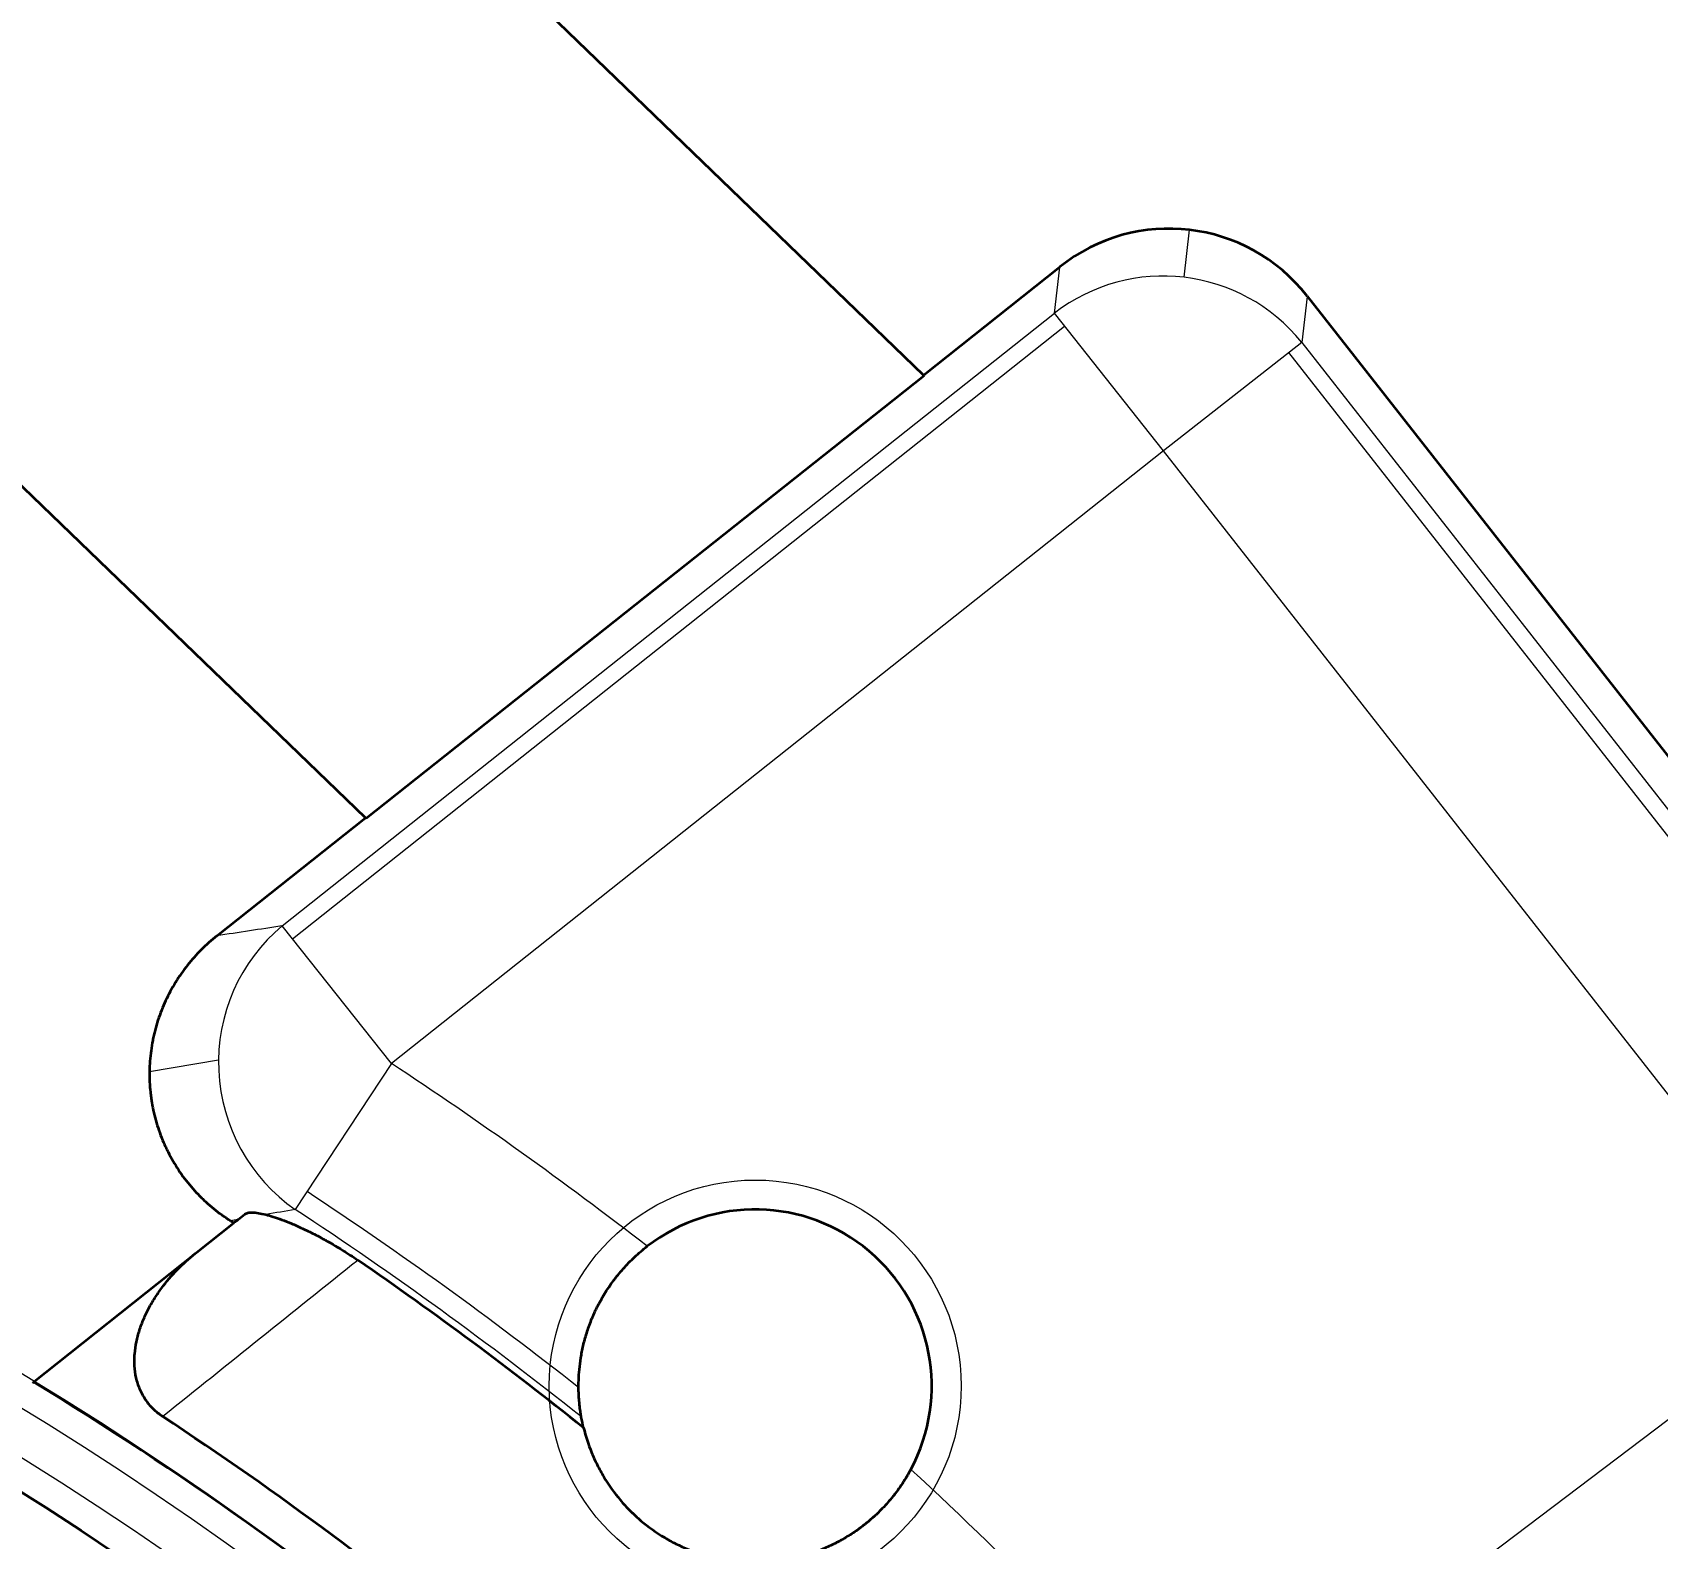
# Model space of a CAD drawing. Header units: millimetres. Extents: x 261 to 3841, y 268 to 4746.
# Drawn here: x 446.33 to 473.94, y 525.6 to 551.19 of the extents above; entities that cross this region are included whole.
import ezdxf
from ezdxf.lldxf.tags import DXFTag

# ---------------------------------------------------------------- set-up
doc = ezdxf.new("R2010")
doc.units = ezdxf.units.MM
doc.layers.add('20', color=7, linetype='Continuous', true_color=0xffffff)
doc.layers.add('dim', color=82, linetype='Continuous', lineweight=5)
doc.styles.add('TXT', font='txt.shx', dxfattribs={"bigfont": 'gbcbig.shx'})
tags = doc.linetypes.add('DASHED', pattern=[25.72, 12.86, -12.86]).pattern_tags.tags
tags[6:7] = [DXFTag(74, 4), DXFTag(75, 0), DXFTag(340, '0'), DXFTag(46, 0.0), DXFTag(50, 0.0), DXFTag(44, 0.0), DXFTag(45, 0.0)]
tags[4:5] = [DXFTag(74, 4), DXFTag(75, 0), DXFTag(340, '0'), DXFTag(46, 0.0), DXFTag(50, 0.0), DXFTag(44, 0.0), DXFTag(45, 0.0)]
doc.dimstyles.new('2-2', dxfattribs={"dimscale": 2, "dimtxt": 2.5, "dimasz": 2, "dimexe": 0.5, "dimexo": 0.5, "dimgap": 0.66, "dimtad": 0, "dimzin": 9, "dimdsep": 46, "dimtxsty": 'TXT', "dimblk": 'CLOSEDBLANK', "dimcen": 0.1, "dimclrd": 256, "dimclre": 256, "dimclrt": 7, "dimazin": 2, "dimtfac": 1, "dimtofl": 0, "dimtmove": 0, "dimatfit": 0, "dimldrblk": 'CLOSEDBLANK', "dimfxl": 0, "dimlwd": 0, "dimlwe": 0, "dimarcsym": 0})

# ---------------------------------------------------------------- blocks, each defined once
blk = doc.blocks.new('*D27')
at = {"layer": 'DEFPOINTS', "color": 0, "lineweight": 18, "transparency": 16777216}
for p in [(484.774, 576.191), (570.876, 576.191), (414.609, 446.191)]:
    blk.add_point(p, dxfattribs=at)
at = {"layer": 'dim', "lineweight": 0, "transparency": 16777216}
blk.add_line((485.774, 576.191), (570.876, 576.191), dxfattribs=at)
at = {"layer": 'dim', "color": 7, "lineweight": 18, "transparency": 16777216, "insert": (577.292, 576.191), "char_height": 5, "attachment_point": 5, "style": 'TXT'}
blk.add_mtext('130', dxfattribs=at)
blk = doc.blocks.new('_ClosedBlank')
at = {"color": 0, "linetype": 'ByBlock', "lineweight": -2}
for p, q in [((-1, 0.1667), (0, 0)), ((-1, 0.1667), (-1, -0.1667)), ((0, 0), (-1, -0.1667))]:
    blk.add_line(p, q, dxfattribs=at)
blk = doc.blocks.new('*D28')
at = {"layer": 'DEFPOINTS', "color": 0, "lineweight": 18, "transparency": 16777216}
for p in [(551.216, 621.191), (570.876, 621.191), (414.609, 446.191)]:
    blk.add_point(p, dxfattribs=at)
at = {"layer": 'dim', "lineweight": 0, "transparency": 16777216}
blk.add_line((552.215, 621.191), (570.876, 621.191), dxfattribs=at)
at = {"layer": 'dim', "color": 7, "lineweight": 18, "transparency": 16777216, "insert": (577.708, 621.191), "char_height": 5, "attachment_point": 5, "style": 'TXT'}
blk.add_mtext('175', dxfattribs=at)
blk = doc.blocks.new('*D33')
at = {"layer": 'DEFPOINTS', "color": 0, "lineweight": 18, "transparency": 16777216}
for p in [(564.609, 628.483), (564.609, 608.262), (414.609, 446.191)]:
    blk.add_point(p, dxfattribs=at)
at = {"layer": 'dim', "lineweight": 0, "transparency": 16777216}
blk.add_line((564.609, 609.262), (564.609, 628.483), dxfattribs=at)
at = {"layer": 'dim', "color": 7, "lineweight": 18, "transparency": 16777216, "insert": (564.609, 634.9), "char_height": 5, "attachment_point": 5, "rotation": 90, "style": 'TXT'}
blk.add_mtext('150', dxfattribs=at)
blk = doc.blocks.new('*D38')
at = {"layer": 'DEFPOINTS', "color": 0, "lineweight": 18, "transparency": 16777216}
for p in [(514.609, 628.483), (514.609, 533.529), (414.609, 446.191)]:
    blk.add_point(p, dxfattribs=at)
at = {"layer": 'dim', "lineweight": 0, "transparency": 16777216}
blk.add_line((514.609, 534.528), (514.609, 628.483), dxfattribs=at)
at = {"layer": 'dim', "color": 7, "lineweight": 18, "transparency": 16777216, "insert": (514.609, 634.483), "char_height": 5, "attachment_point": 5, "rotation": 90, "style": 'TXT'}
blk.add_mtext('100', dxfattribs=at)

msp = doc.modelspace()

# ---------------------------------------------------------------- linework, layer by layer
at = {"layer": '20', "color": 7, "linetype": 'Continuous', "lineweight": 35}
for p, q in [((461.468, 545.369), (453.387, 553.172)), ((451.986, 537.843), (436.419, 552.876)), ((461.468, 545.369), (463.785, 547.208)), ((467.988, 546.712), (479.973, 531.418)), ((461.479, 545.358), (451.998, 537.832)), ((461.468, 545.369), (461.479, 545.358)), ((449.462, 535.84), (451.986, 537.843)), ((451.986, 537.843), (451.998, 537.832)), ((446.33, 528.247), (449.749, 530.961))]:
    msp.add_line(p, q, dxfattribs=at)
at = {"layer": '20', "color": 7, "linetype": 'Continuous', "lineweight": 13}
for p, q in [((465.895, 547.031), (465.99, 547.837)), ((463.692, 546.421), (463.784, 547.203)), ((467.987, 546.707), (467.895, 545.925)), ((450.573, 536.009), (463.692, 546.421)), ((465.547, 544.084), (463.692, 546.421)), ((450.748, 535.787), (463.867, 546.2)), ((467.895, 545.925), (465.547, 544.084)), ((467.895, 545.925), (479.183, 531.52)), ((467.673, 545.751), (478.961, 531.346)), ((465.547, 544.084), (452.428, 533.672)), ((476.835, 529.68), (465.547, 544.084)), ((452.428, 533.672), (450.573, 536.009)), ((449.491, 533.73), (448.317, 533.529)), ((452.428, 533.672), (450.795, 531.19)), ((466.245, 521.666), (476.835, 529.68))]:
    msp.add_line(p, q, dxfattribs=at)
at = {"layer": '20', "color": 7, "linetype": 'DASHED', "lineweight": 13}
for centre, radius in [((414.609, 476.191), 60.992), ((414.609, 476.191), 60.991), ((458.609, 528.191), 3.5)]:
    msp.add_circle(centre, radius, dxfattribs=at)
at = {"layer": '20', "color": 7, "linetype": 'Continuous', "lineweight": 13}
for radius in [60.489, 59.774, 59.271]:
    msp.add_circle((414.609, 476.191), radius, dxfattribs=at)
at = {"layer": '20', "color": 7, "linetype": 'Continuous', "lineweight": 35}
msp.add_circle((414.609, 476.191), 59.271, dxfattribs=at)
at = {"layer": '20', "color": 7, "linetype": 'Continuous', "lineweight": 13}
for radius, start, end in [(68.807, 52.20742, 56.65754), (66.199, 51.73146, 56.65754), (65.836, 51.4302, 56.65754), (68.807, 41.36984, 47.31987)]:
    msp.add_arc((414.609, 476.191), radius, start, end, dxfattribs=at)
at = {"layer": '20', "color": 7, "linetype": 'Continuous', "lineweight": 35}
for centre, radius, start, end in [((414.609, 476.191), 65.074, 57.31584, 57.37479), ((458.609, 528.191), 3, 331.8184, 127.7089), ((414.609, 476.191), 65.715, 51.3028, 55.46966), ((414.609, 476.191), 60.981, 42.34866, 58.63611), ((414.609, 476.191), 61.659, 43.58192, 56.60855)]:
    msp.add_arc(centre, radius, start, end, dxfattribs=at)
msp.add_ellipse((465.634, 544.825), major_axis=(-0.356, -3.012), ratio=0.989066, start_param=2.358589, end_param=3.924596, dxfattribs=at)
at = {"layer": '20', "color": 7, "linetype": 'Continuous', "lineweight": 13}
for centre, major_axis, ratio, start_param, end_param in [((465.547, 544.084), (2.979, -0.352), 0.989066, 0.787793, 2.3538), ((452.428, 533.672), (-0.444, 2.967), 0.978526, 0.53184, 2.400359)]:
    msp.add_ellipse(centre, major_axis=major_axis, ratio=ratio, start_param=start_param, end_param=end_param, dxfattribs=at)
for points in [[(450.568, 536.008), (450.2, 535.953), (449.832, 535.897), (449.462, 535.84)], [(449.819, 531.02), (449.779, 531.012), (449.738, 531.005), (449.698, 530.998)], [(450.795, 531.19), (450.629, 531.161), (450.463, 531.133), (450.297, 531.104)], [(451.855, 530.326), (450.753, 529.443), (449.651, 528.56), (448.547, 527.674)]]:
    msp.add_open_spline(points, degree=3, dxfattribs=at)
at = {"layer": '20', "color": 7, "linetype": 'Continuous', "lineweight": 35}
for points, knots in [([(449.462, 535.84), (449.368, 535.765), (449.192, 535.608), (449.035, 535.432), (448.926, 535.293), (448.891, 535.246), (448.84, 535.173), (448.823, 535.149), (448.79, 535.099), (448.774, 535.074), (448.697, 534.947), (448.585, 534.739), (448.499, 534.52), (448.444, 534.352), (448.428, 534.295), (448.405, 534.209), (448.398, 534.18), (448.385, 534.122), (448.378, 534.093), (448.35, 533.947), (448.318, 533.714), (448.314, 533.478), (448.322, 533.301), (448.327, 533.242), (448.336, 533.154), (448.34, 533.124), (448.348, 533.065), (448.352, 533.036), (448.377, 532.89), (448.43, 532.66), (448.51, 532.438), (448.569, 532.303), (448.581, 532.275), (448.606, 532.222), (448.619, 532.195), (448.659, 532.115), (448.688, 532.063), (448.777, 531.91), (448.908, 531.714), (449.061, 531.534), (449.184, 531.406), (449.227, 531.364), (449.314, 531.283), (449.359, 531.244), (449.496, 531.131), (449.592, 531.062), (449.693, 530.997)], [0, 0, 0, 0, 0.0625, 0.125, 0.125, 0.15625, 0.15625, 0.171875, 0.171875, 0.1875, 0.1875, 0.25, 0.3125, 0.3125, 0.34375, 0.34375, 0.359375, 0.359375, 0.375, 0.375, 0.4375, 0.5, 0.5, 0.53125, 0.53125, 0.546875, 0.546875, 0.5625, 0.5625, 0.625, 0.6875, 0.6875, 0.703125, 0.703125, 0.71875, 0.71875, 0.75, 0.75, 0.8125, 0.875, 0.875, 0.90625, 0.90625, 0.9375, 0.9375, 1, 1, 1, 1]), ([(449.937, 531.11), (449.951, 531.121), (449.969, 531.129), (450.013, 531.139), (450.039, 531.141), (450.098, 531.139), (450.132, 531.135), (450.206, 531.123), (450.247, 531.114), (450.292, 531.103)], [0, 0, 0, 0, 0.25, 0.25, 0.5, 0.5, 0.75, 0.75, 1, 1, 1, 1]), ([(450.292, 531.103), (450.333, 531.093), (450.376, 531.08), (450.467, 531.051), (450.516, 531.035), (450.619, 530.996), (450.674, 530.975), (450.789, 530.927), (450.85, 530.9), (450.932, 530.862), (450.949, 530.854), (450.982, 530.838), (450.999, 530.83), (451.051, 530.804), (451.086, 530.787), (451.158, 530.75), (451.195, 530.73), (451.252, 530.7), (451.272, 530.689), (451.311, 530.668), (451.331, 530.657), (451.39, 530.623), (451.431, 530.6), (451.513, 530.551), (451.554, 530.526), (451.618, 530.486), (451.64, 530.473), (451.672, 530.452), (451.683, 530.445), (451.705, 530.431), (451.716, 530.424), (451.771, 530.388), (451.815, 530.359), (451.859, 530.329)], [0, 0, 0, 0, 0.125, 0.125, 0.25, 0.25, 0.375, 0.375, 0.5, 0.5, 0.53125, 0.53125, 0.5625, 0.5625, 0.625, 0.625, 0.6875, 0.6875, 0.71875, 0.71875, 0.75, 0.75, 0.8125, 0.8125, 0.875, 0.875, 0.90625, 0.90625, 0.921875, 0.921875, 0.9375, 0.9375, 1, 1, 1, 1]), ([(448.543, 527.671), (448.485, 527.709), (448.432, 527.752), (448.359, 527.823), (448.336, 527.848), (448.292, 527.901), (448.271, 527.929), (448.214, 528.014), (448.182, 528.074), (448.142, 528.168), (448.13, 528.2), (448.109, 528.265), (448.1, 528.299), (448.078, 528.399), (448.069, 528.466), (448.063, 528.569), (448.062, 528.603), (448.063, 528.672), (448.065, 528.706), (448.073, 528.807), (448.083, 528.874), (448.103, 528.974), (448.111, 529.007), (448.129, 529.073), (448.138, 529.106), (448.169, 529.204), (448.193, 529.268), (448.247, 529.393), (448.276, 529.453), (448.339, 529.573), (448.373, 529.631), (448.428, 529.717), (448.447, 529.746), (448.485, 529.802), (448.505, 529.83), (448.607, 529.967), (448.695, 530.07), (448.884, 530.264), (448.985, 530.355), (449.092, 530.44)], [0, 0, 0, 0, 0.0625, 0.0625, 0.09375, 0.09375, 0.125, 0.125, 0.1875, 0.1875, 0.21875, 0.21875, 0.25, 0.25, 0.3125, 0.3125, 0.34375, 0.34375, 0.375, 0.375, 0.4375, 0.4375, 0.46875, 0.46875, 0.5, 0.5, 0.5625, 0.5625, 0.625, 0.625, 0.6875, 0.6875, 0.71875, 0.71875, 0.75, 0.75, 0.875, 0.875, 1, 1, 1, 1]), ([(455.655, 527.664), (455.652, 527.684), (455.647, 527.709), (455.638, 527.768), (455.633, 527.803), (455.624, 527.881), (455.62, 527.924), (455.615, 527.994), (455.613, 528.019), (455.612, 528.057), (455.611, 528.069), (455.61, 528.095), (455.608, 528.161), (455.608, 528.231), (455.612, 528.348), (455.616, 528.409), (455.628, 528.535), (455.636, 528.601), (455.65, 528.685), (455.652, 528.702), (455.659, 528.736), (455.668, 528.788), (455.679, 528.84), (455.704, 528.945), (455.723, 529.016), (455.769, 529.161), (455.795, 529.234), (455.84, 529.346), (455.855, 529.383), (455.881, 529.439), (455.889, 529.458), (455.907, 529.496), (455.953, 529.59), (456.005, 529.683), (456.095, 529.83), (456.144, 529.903), (456.211, 529.993), (456.224, 530.011), (456.252, 530.047), (456.266, 530.065), (456.309, 530.118), (456.339, 530.153), (456.43, 530.255), (456.494, 530.321), (456.629, 530.446), (456.699, 530.507), (456.774, 530.564)], [0, 0, 0, 0, 0.0625, 0.0625, 0.125, 0.125, 0.1875, 0.1875, 0.21875, 0.21875, 0.234375, 0.234375, 0.25, 0.3125, 0.3125, 0.375, 0.375, 0.4375, 0.4375, 0.453125, 0.453125, 0.46875, 0.5, 0.5, 0.5625, 0.5625, 0.625, 0.625, 0.65625, 0.65625, 0.671875, 0.671875, 0.6875, 0.75, 0.75, 0.8125, 0.8125, 0.828125, 0.828125, 0.84375, 0.84375, 0.875, 0.875, 0.9375, 0.9375, 1, 1, 1, 1]), ([(455.694, 527.479), (455.728, 527.339), (455.773, 527.199), (455.858, 526.991), (455.889, 526.921), (455.941, 526.817), (455.959, 526.783), (455.997, 526.714), (456.017, 526.679), (456.119, 526.51), (456.212, 526.379), (456.37, 526.192), (456.425, 526.131), (456.499, 526.057), (456.514, 526.042), (456.544, 526.013), (456.59, 525.97), (456.637, 525.929), (456.795, 525.795), (456.93, 525.699), (457.107, 525.593), (457.143, 525.572), (457.216, 525.533), (457.252, 525.515), (457.361, 525.461), (457.434, 525.429), (457.581, 525.371), (457.655, 525.345), (457.767, 525.311), (457.804, 525.3), (457.879, 525.28), (457.915, 525.271), (458.1, 525.23), (458.245, 525.209), (458.389, 525.199)], [0, 0, 0, 0, 0.125, 0.125, 0.1875, 0.1875, 0.21875, 0.21875, 0.25, 0.25, 0.375, 0.375, 0.4375, 0.4375, 0.453125, 0.453125, 0.46875, 0.5, 0.5, 0.625, 0.625, 0.65625, 0.65625, 0.6875, 0.6875, 0.75, 0.75, 0.8125, 0.8125, 0.84375, 0.84375, 0.875, 0.875, 1, 1, 1, 1]), ([(461.253, 526.774), (461.209, 526.693), (461.162, 526.613), (461.085, 526.497), (461.059, 526.459), (461.004, 526.384), (460.976, 526.347), (460.89, 526.241), (460.831, 526.173), (460.738, 526.077), (460.691, 526.03), (460.642, 525.985), (460.61, 525.956), (460.593, 525.941), (460.511, 525.869), (460.444, 525.816), (460.309, 525.718), (460.241, 525.673), (460.139, 525.61), (460.105, 525.59), (460.053, 525.561), (460.036, 525.552), (460.002, 525.534), (459.916, 525.489), (459.833, 525.451), (459.7, 525.395), (459.635, 525.371), (459.507, 525.327), (459.444, 525.309), (459.367, 525.288), (459.352, 525.284), (459.322, 525.277), (459.307, 525.273), (459.262, 525.262), (459.232, 525.256), (459.146, 525.239), (459.091, 525.229), (458.986, 525.214), (458.936, 525.208), (458.843, 525.199), (458.8, 525.196), (458.74, 525.193), (458.721, 525.193), (458.686, 525.191), (458.669, 525.191), (458.623, 525.19), (458.598, 525.19), (458.578, 525.191)], [0, 0, 0, 0, 0.0625, 0.0625, 0.09375, 0.09375, 0.125, 0.125, 0.1875, 0.1875, 0.21875, 0.234375, 0.234375, 0.25, 0.25, 0.3125, 0.3125, 0.375, 0.375, 0.40625, 0.40625, 0.421875, 0.421875, 0.4375, 0.5, 0.5, 0.5625, 0.5625, 0.625, 0.625, 0.640625, 0.640625, 0.65625, 0.65625, 0.6875, 0.6875, 0.75, 0.75, 0.8125, 0.8125, 0.875, 0.875, 0.90625, 0.90625, 0.9375, 0.9375, 1, 1, 1, 1])]:
    msp.add_open_spline(points, degree=3, knots=knots, dxfattribs=at)
for points in [[(449.824, 531.02), (449.799, 531.001), (449.774, 530.981), (449.749, 530.961)], [(449.824, 531.02), (449.861, 531.05), (449.899, 531.08), (449.937, 531.11)], [(455.694, 527.479), (455.679, 527.543), (455.666, 527.604), (455.655, 527.664)]]:
    msp.add_open_spline(points, degree=3, dxfattribs=at)

# ---------------------------------------------------------------- dimensions: what is measured, and where the dimension line sits
at = {"layer": 'dim', "lineweight": 18}
for feature_location, offset, dtype, picture, middle in [((564.609, 608.262), (0, 20.221), 1, '*D33', (564.609, 634.9)), ((514.609, 533.529), (0, 94.955), 1, '*D38', (514.609, 634.483)), ((551.216, 621.191), (19.66, 0), 0, '*D28', (577.708, 621.191)), ((484.774, 576.191), (86.101, 0), 0, '*D27', (577.292, 576.191))]:
    dim = msp.add_ordinate_dim(feature_location=feature_location, offset=offset, dtype=dtype, origin=(414.609, 446.191), dimstyle='2-2', override={"dimexe": 0.49975, "dimexo": 0.49975, "dimgap": 0.49975}, dxfattribs=at)
    dim.commit()
    dim.dimension.update_dxf_attribs({"geometry": picture, "text_midpoint": middle})

doc.saveas('drawing.dxf')
